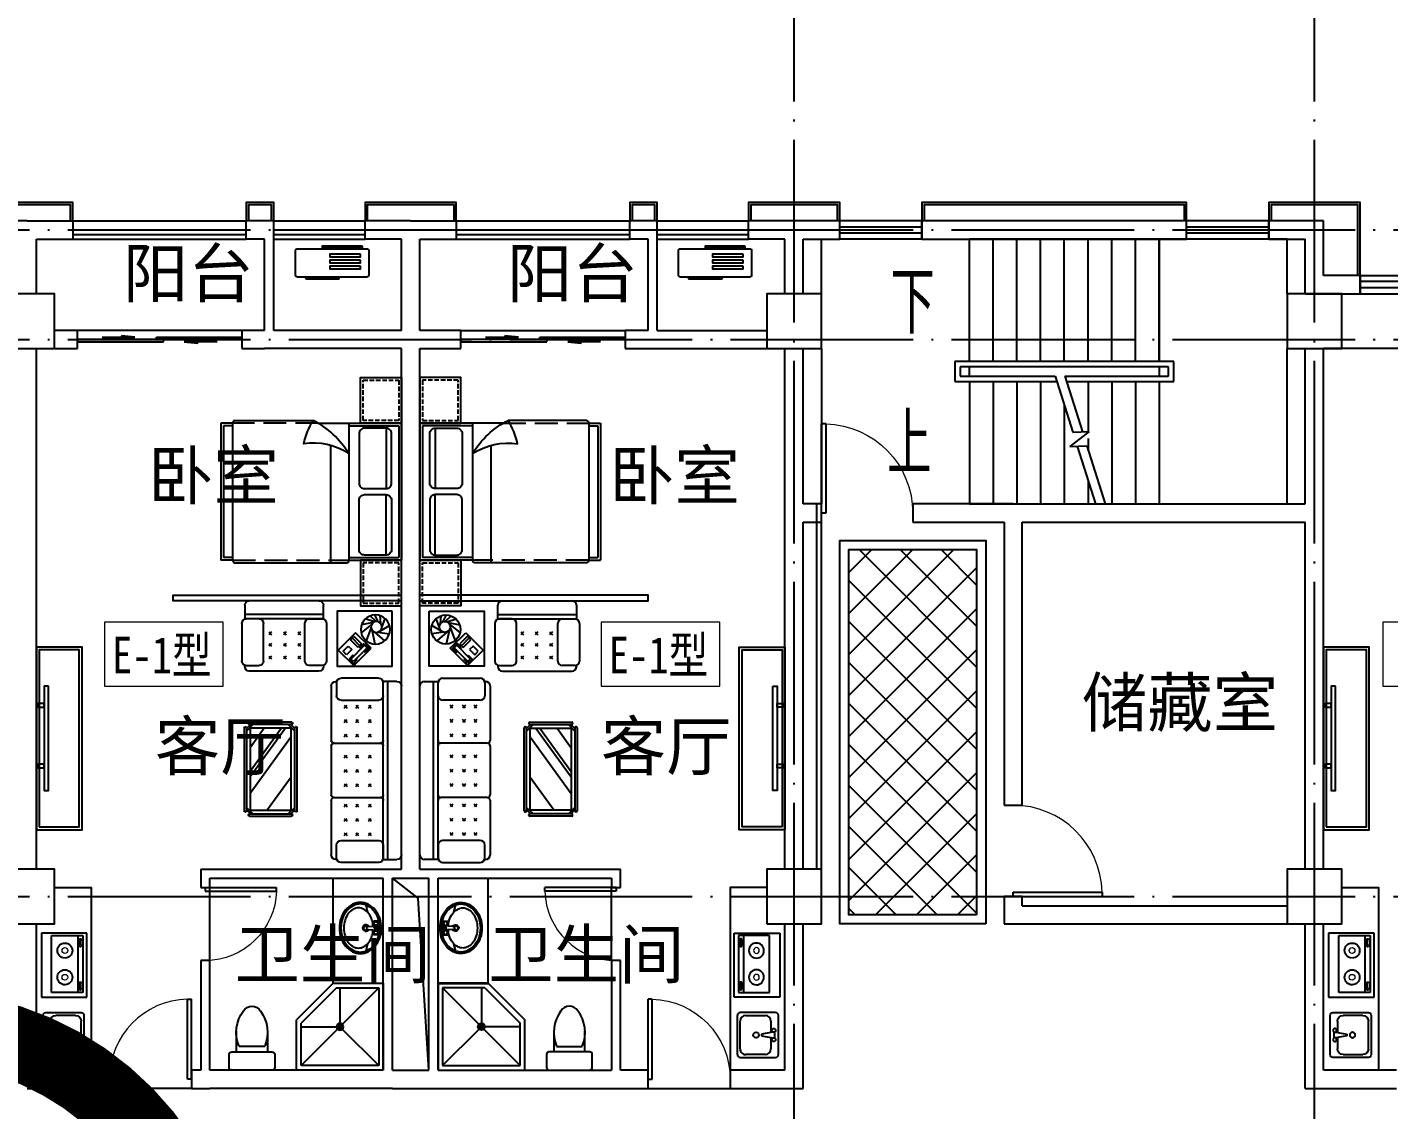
# Model space of a CAD drawing. Extents: x 122060 to 300410, y -425997 to -174060.
# Drawn here: x 162498 to 177412, y -328535 to -316682 of the extents above; entities that cross this region are included whole.
import ezdxf

# ---------------------------------------------------------------- set-up
doc = ezdxf.new("R2010")
doc.units = 0
doc.header["$LTSCALE"] = 1000
doc.header["$MEASUREMENT"] = 0
doc.linetypes.add('DASH', pattern=[0.35, 0.25, -0.1])
doc.linetypes.add('DOTE', pattern=[2.42, 2, -0.2, 0.02, -0.2])
doc.layers.get('0').update_dxf_attribs({"linetype": 'CONTINUOUS'})
for name, color, linetype in [('BALCONY', 6, 'CONTINUOUS'), ('DIM_SYMB', 3, 'CONTINUOUS'), ('DOTE', 1, 'CONTINUOUS'), ('STAIR', 2, 'CONTINUOUS'), ('WALL', 255, 'CONTINUOUS'), ('WINDOW', 4, 'CONTINUOUS'), ('WR-COLUMN', 255, 'CONTINUOUS'), ('WR-WALL', 255, 'CONTINUOUS'), ('厨卫', 8, 'CONTINUOUS'), ('家具', 8, 'CONTINUOUS'), ('平面填充', 251, 'CONTINUOUS'), ('平面看线', 8, 'CONTINUOUS'), ('石材', 41, 'CONTINUOUS'), ('空调', 8, 'CONTINUOUS')]:
    doc.layers.add(name, color=color, linetype=linetype)
doc.layers.add('PUB_TEXT', color=7, linetype='CONTINUOUS', lineweight=0)
doc.styles.add('_TCH_DIM', font='SIMPLEX', dxfattribs={"bigfont": 'GBCBIG'})
doc.styles.add('dim_font', font='SIMPLEX.shx', dxfattribs={"width": 0.8})
doc.styles.add('宋体', font='SimSun.ttf')
doc.styles.add('黑体', font='SIMHEI.TTF', dxfattribs={"width": 0.8})

# ---------------------------------------------------------------- blocks, each defined once
blk = doc.blocks.new('dgfgf')
at = {"layer": '家具'}
blk.add_lwpolyline([(7597, -62676), (7147, -62676), (7147, -63176), (7597, -63176), (7597, -62676), (7517, -62676)], dxfattribs=at)
at = {"layer": '家具', "color": 251, "linetype": 'DASH', "ltscale": 0.2}
blk.add_lwpolyline([(7567, -62706), (7177, -62706), (7177, -63146), (7567, -63146)], close=True, dxfattribs=at)
blk = doc.blocks.new('A$C72813290')
at = {"layer": '家具'}
for p, q in [((579, 2000), (0, 2000)), ((0, 500), (0, 2000)), ((30, 530), (30, 1970)), ((579, 1970), (30, 1970)), ((170, 1945), (170, 1283)), ((579, 500), (579, 2010)), ((1830, 2030), (599, 2030)), ((779, 753), (779, 2030)), ((1850, 500), (1850, 2000)), ((1850, 2000), (1980, 2000)), ((1850, 1970), (1950, 1970)), ((1950, 530), (1950, 1970)), ((1980, 500), (1980, 2000)), ((170, 555), (170, 1217)), ((912, 500), (0, 500)), ((579, 530), (30, 530)), ((1830, 470), (967, 470)), ((1850, 530), (1950, 530)), ((1850, 500), (1980, 500))]:
    blk.add_line(p, q, dxfattribs=at)
at = {"layer": '家具', "linetype": 'DASH'}
for p, q in [((1850, 2000), (579, 2000)), ((912, 500), (1850, 500))]:
    blk.add_line(p, q, dxfattribs=at)
at = {"layer": '家具'}
for points in [[(170, 1945), (405, 1945, -0.414214), (465, 1885), (465, 1343, -0.414214), (405, 1283), (170, 1283, -0.414214), (110, 1343), (110, 1885, -0.414214)], [(170, 555), (405, 555, 0.414214), (465, 615), (465, 1157, 0.414214), (405, 1217), (170, 1217, 0.414214), (110, 1157), (110, 615, 0.414214)]]:
    blk.add_lwpolyline(points, format="xyb", close=True, dxfattribs=at)
blk.add_lwpolyline([(579, 833, 0.180302), (1071, 725, -0.088637), (967, 470, 28871.271551)], format="xyb", dxfattribs=at)
for centre, radius, start, end in [((599, 2010), 20, 90, 180), ((1819, 2001), 30.7, 357.6884, 69.6917), ((1392, 1313), 944, 210.6075, 243.2773), ((1819, 499), 30.7, 290.3566, 2.3152)]:
    blk.add_arc(centre, radius, start, end, dxfattribs=at)
blk.add_blockref('dgfgf', (-7147, 65176), dxfattribs=at)
at = {"layer": '家具', "xscale": -1, "rotation": 180}
blk.add_blockref('dgfgf', (-7147, -62676), dxfattribs=at)
blk = doc.blocks.new('asfdgdfhfgj')
at = {"layer": '家具'}
for p, q in [((253, 470), (-697, 470)), ((-697, 470), (-697, -80)), ((253, -480), (253, 470)), ((203, 420), (-647, 420)), ((-647, 420), (-647, -42)), ((-647, 420), (203, -430)), ((203, 420), (-196, 22)), ((203, -430), (203, 420)), ((-222, -5), (-222, 20)), ((-297, -480), (-697, -80)), ((-647, -5), (-260, -5)), ((-260, -430), (-647, -42)), ((-247, -5), (-222, -5)), ((-222, -5), (-197, -5)), ((-222, -30), (-222, -5)), ((-222, -430), (-222, -42)), ((-260, -430), (203, -430)), ((-297, -480), (253, -480))]:
    blk.add_line(p, q, dxfattribs=at)
for radius in [37.5, 25]:
    blk.add_circle((-222, -5), radius, dxfattribs=at)
blk = doc.blocks.new('asfdfgfhfg')
at = {"layer": '家具'}
for p, q in [((-4, 1795), (759, 1795)), ((-54, 1595), (-54, 1745)), ((-54, 1645), (809, 1645)), ((809, 1745), (809, 1592)), ((-87, 1545), (-87, 1134)), ((-54, 1595), (809, 1595)), ((102, 1595), (-37, 1595)), ((152, 1134), (152, 1545)), ((602, 1134), (602, 1545)), ((652, 1595), (792, 1595)), ((842, 1545), (842, 1134)), ((-575, 1274), (-405, 1443)), ((-386, 1406), (-471, 1321)), ((-452, 1302), (-367, 1387)), ((-433, 1283), (-348, 1368)), ((-405, 1443), (-216, 1255)), ((-348, 1368), (-386, 1406)), ((198, 1453), (229, 1423)), ((229, 1453), (198, 1423)), ((356, 1453), (386, 1423)), ((386, 1453), (356, 1423)), ((514, 1453), (544, 1423)), ((544, 1453), (514, 1423)), ((-386, 1085), (-575, 1274)), ((-556, 1274), (-509, 1227)), ((-504, 1326), (-551, 1278)), ((-551, 1278), (-509, 1236)), ((-532, 1278), (-504, 1307)), ((-532, 1278), (-381, 1128)), ((-509, 1236), (-499, 1245)), ((-509, 1227), (-495, 1241)), ((-462, 1283), (-504, 1326)), ((-353, 1156), (-504, 1307)), ((-452, 1283), (-499, 1330)), ((-471, 1321), (-433, 1283)), ((-471, 1274), (-462, 1283)), ((-466, 1269), (-452, 1283)), ((-216, 1255), (-386, 1085)), ((-386, 1189), (-377, 1198)), ((-377, 1198), (-334, 1156)), ((-325, 1297), (-363, 1260)), ((-363, 1260), (-306, 1203)), ((-268, 1241), (-325, 1297)), ((-306, 1203), (-268, 1241)), ((198, 1326), (229, 1296)), ((229, 1326), (198, 1296)), ((356, 1326), (386, 1296)), ((386, 1326), (356, 1296)), ((514, 1326), (544, 1296)), ((544, 1326), (514, 1296)), ((-424, 1151), (-414, 1161)), ((-381, 1109), (-424, 1151)), ((-334, 1156), (-381, 1109)), ((-381, 1128), (-353, 1156)), ((-54, 1084), (-54, 1075)), ((-37, 1084), (102, 1084)), ((198, 1189), (229, 1159)), ((229, 1189), (198, 1159)), ((386, 1189), (356, 1159)), ((356, 1189), (386, 1159)), ((514, 1189), (544, 1159)), ((544, 1189), (514, 1159)), ((792, 1084), (652, 1084)), ((809, 1084), (809, 1075)), ((-859, 912), (-706, 912)), ((-759, -1038), (-759, 912)), ((-709, -1038), (-709, 912)), ((-709, 755), (-709, 896)), ((-659, 946), (-247, 946)), ((-197, 912), (-189, 912)), ((-197, 896), (-197, 755)), ((-4, 1025), (759, 1025)), ((-909, -988), (-909, 862)), ((-139, 862), (-139, 264)), ((-247, 705), (-659, 705)), ((-546, 651), (-576, 620)), ((-546, 620), (-576, 651)), ((-409, 651), (-439, 620)), ((-409, 620), (-439, 651)), ((-282, 651), (-312, 620)), ((-282, 620), (-312, 651)), ((-546, 463), (-576, 493)), ((-546, 493), (-576, 463)), ((-409, 493), (-439, 463)), ((-409, 463), (-439, 493)), ((-282, 493), (-312, 463)), ((-282, 463), (-312, 493)), ((287, 455), (287, 450)), ((297, 465), (756, 465)), ((766, 455), (766, 450)), ((-546, 335), (-576, 305)), ((-546, 305), (-576, 335)), ((-409, 335), (-439, 305)), ((-409, 305), (-439, 335)), ((-282, 335), (-312, 305)), ((-282, 305), (-312, 335)), ((236, -505), (236, 404)), ((246, 414), (251, 414)), ((261, 368), (333, 440)), ((261, 396), (305, 440)), ((261, -505), (261, 404)), ((297, 440), (756, 440)), ((301, 305), (751, -315)), ((364, 400), (751, -134)), ((407, 400), (751, -75)), ((595, 400), (751, 185)), ((791, 368), (719, 440)), ((791, 396), (747, 440)), ((791, 404), (791, -505)), ((806, 414), (801, 414)), ((816, 404), (816, -505)), ((-169, 235), (-679, 235)), ((-139, 206), (-139, -332)), ((-546, 75), (-576, 105)), ((-546, 105), (-576, 75)), ((-409, 75), (-439, 105)), ((-409, 105), (-439, 75)), ((-282, 75), (-312, 105)), ((-282, 105), (-312, 75)), ((-546, -52), (-576, -82)), ((-546, -82), (-576, -52)), ((-409, -82), (-439, -52)), ((-409, -52), (-439, -82)), ((-282, -82), (-312, -52)), ((-282, -52), (-312, -82)), ((301, -138), (565, -500)), ((-546, -240), (-576, -210)), ((-546, -210), (-576, -240)), ((-409, -240), (-439, -210)), ((-409, -210), (-439, -240)), ((-282, -240), (-312, -210)), ((-282, -210), (-312, -240)), ((-169, -361), (-679, -361)), ((-546, -431), (-576, -461)), ((-546, -461), (-576, -431)), ((-409, -431), (-439, -461)), ((-409, -461), (-439, -431)), ((-282, -431), (-312, -461)), ((-282, -461), (-312, -431)), ((-139, -390), (-139, -988)), ((-546, -619), (-576, -588)), ((-546, -588), (-576, -619)), ((-409, -588), (-439, -619)), ((-409, -619), (-439, -588)), ((-282, -588), (-312, -619)), ((-282, -619), (-312, -588)), ((246, -515), (251, -515)), ((261, -468), (333, -540)), ((261, -496), (305, -540)), ((287, -555), (287, -550)), ((756, -540), (297, -540)), ((756, -565), (297, -565)), ((791, -468), (719, -540)), ((791, -496), (747, -540)), ((766, -555), (766, -550)), ((806, -515), (801, -515)), ((-709, -881), (-709, -1021)), ((-247, -831), (-659, -831)), ((-546, -746), (-576, -776)), ((-546, -776), (-576, -746)), ((-409, -746), (-439, -776)), ((-409, -776), (-439, -746)), ((-282, -746), (-312, -776)), ((-282, -776), (-312, -746)), ((-197, -1021), (-197, -881)), ((-709, -1038), (-859, -1038)), ((-197, -1038), (-189, -1038)), ((-659, -1071), (-247, -1071))]:
    blk.add_line(p, q, dxfattribs=at)
at = {"layer": '家具', "color": 6}
for p, q in [((-677, 1466), (-777, 1525)), ((-694, 1502), (-729, 1600)), ((-683, 1543), (-673, 1632)), ((-651, 1566), (-616, 1640)), ((-632, 1568), (-564, 1629)), ((-611, 1564), (-511, 1595)), ((-598, 1556), (-471, 1530)), ((-581, 1533), (-467, 1445)), ((-575, 1501), (-521, 1357)), ((-649, 1450), (-776, 1433)), ((-609, 1454), (-722, 1355)), ((-583, 1478), (-618, 1320))]:
    blk.add_line(p, q, dxfattribs=at)
at = {"layer": '家具'}
for points in [[(-805, 1679), (-205, 1679), (-205, 1079), (-805, 1079)], [(301, 400), (751, 400), (751, -500), (301, -500)]]:
    blk.add_lwpolyline(points, close=True, dxfattribs=at)
at = {"layer": '家具', "color": 6}
for centre, radius in [((-623, 1480), 160), ((-634, 1508), 60)]:
    blk.add_circle(centre, radius, dxfattribs=at)
at = {"layer": '家具'}
for centre, radius, start, end in [((-4, 1745), 50, 90, 180), ((759, 1745), 50, 0, 90), ((-37, 1545), 50, 90, 180), ((102, 1545), 50, 0, 90), ((652, 1545), 50, 90, 180), ((792, 1545), 50, 0, 90), ((-37, 1134), 50, 180, 270), ((-4, 1075), 50, 180, 270), ((102, 1134), 50, 270, 0), ((652, 1134), 50, 180, 270), ((759, 1075), 50, 270, 0), ((792, 1134), 50, 270, 0), ((-859, 862), 50, 90, 180), ((-659, 896), 50, 90, 180), ((-247, 896), 50, 0, 90), ((-189, 862), 50, 0, 90), ((-659, 755), 50, 180, 270), ((-247, 755), 50, 270, 0), ((297, 455), 10, 90, 180), ((297, 450), 10, 180, 270), ((756, 455), 10, 0, 90), ((756, 450), 10, 270, 0), ((246, 404), 10, 90, 180), ((251, 404), 10, 0, 90), ((801, 404), 10, 90, 180), ((806, 404), 10, 0, 90), ((-679, 265), 30, 180, 270), ((-679, 205), 30, 90, 180), ((-169, 265), 30, 270, 0), ((-169, 205), 30, 0, 90), ((-679, -331), 30, 180, 270), ((-679, -391), 30, 90, 180), ((-169, -331), 30, 270, 0), ((-169, -391), 30, 0, 90), ((246, -505), 10, 180, 270), ((251, -505), 10, 270, 0), ((297, -550), 10, 90, 180), ((297, -555), 10, 180, 270), ((756, -550), 10, 0, 90), ((756, -555), 10, 270, 0), ((801, -505), 10, 180, 270), ((806, -505), 10, 270, 0), ((-659, -881), 50, 90, 180), ((-247, -881), 50, 0, 90), ((-859, -988), 50, 180, 270), ((-659, -1021), 50, 180, 270), ((-247, -1021), 50, 270, 0), ((-189, -988), 50, 270, 0)]:
    blk.add_arc(centre, radius, start, end, dxfattribs=at)
at = {"layer": '家具', "style": 'dim_font', "width": 0.8, "flags": 9}
for tag, p, rotation in [('YSIZE', (377, 1795), 180), ('XSIZE', (377, 1795), 180), ('YSIZE', (-909, -63), 270), ('XSIZE', (-909, -63), 270)]:
    blk.add_attdef(tag, p, '', height=0.5, rotation=rotation, dxfattribs=at)
blk = doc.blocks.new('A$C2FB07499')
at = {"layer": '家具', "ltscale": 0.5}
blk.add_lwpolyline([(500, 0), (0, 0), (0, 2000), (500, 2000)], close=True, dxfattribs=at)
at = {"layer": '家具', "color": 251, "ltscale": 40}
for points in [[(470, 30), (30, 30), (30, 1970), (470, 1970)], [(368, 1572), (415, 1572), (415, 428), (368, 428)], [(415, 1381), (480, 1381), (480, 1343), (415, 1343)], [(415, 717), (480, 717), (480, 679), (415, 679)]]:
    blk.add_lwpolyline(points, close=True, dxfattribs=at)
blk = doc.blocks.new('safedgdhgfh')
at = {"layer": '厨卫', "linetype": 'Continuous'}
for p, q in [((-352, -356), (-352, 344)), ((-352, 344), (148, 344)), ((148, 344), (148, -356)), ((148, -356), (-352, -356))]:
    blk.add_line(p, q, dxfattribs=at)
at = {"layer": '厨卫'}
for p, q in [((103, 293), (-239, 293)), ((-239, 293), (-239, -330)), ((47, -330), (47, 293)), ((103, -330), (103, 293)), ((-239, -330), (103, -330))]:
    blk.add_line(p, q, dxfattribs=at)
at = {"layer": '厨卫', "lineweight": 13}
for p, q in [((70, 176), (81, 176)), ((71, 268), (81, 268)), ((96, 251), (79, 251)), ((79, 251), (79, 186)), ((79, 186), (96, 186)), ((96, 186), (96, 251)), ((70, -297), (81, -297)), ((71, -205), (81, -205)), ((79, -222), (79, -287)), ((96, -222), (79, -222)), ((79, -287), (96, -287)), ((96, -287), (96, -222))]:
    blk.add_line(p, q, dxfattribs=at)
for points in [[(71, 268, 0.259034), (67, 266, 0.076276), (63, 254, 0.036515), (60, 241, 0.026615), (59, 222, 0.026615), (60, 203, 0.036515), (63, 189, 0.076276), (67, 178, 0.259034), (71, 176, 0.078462), (72, 176, 0.056762)], [(81, 268, 0.259034), (78, 266, 0.076276), (73, 254, 0.036515), (71, 241, 0.026615), (70, 222, 0.026615), (71, 203, 0.036515), (73, 189, 0.076276), (78, 178, 0.259034), (81, 176, 0.259034), (85, 178, 0.056762), (89, 186, 0.036515)], [(91, 251, 0.008736), (90, 254, 0.076276), (85, 266, 0.259034), (81, 268, 0.259034)], [(71, -205, 0.259034), (67, -207, 0.076276), (63, -219, 0.036515), (60, -232, 0.026615), (59, -251, 0.026615), (60, -270, 0.036515), (63, -284, 0.076276), (67, -295, 0.259034), (71, -297, 0.078462), (72, -297, 0.056762)], [(81, -205, 0.259034), (78, -207, 0.076276), (73, -219, 0.036515), (71, -232, 0.026615), (70, -251, 0.026615), (71, -270, 0.036515), (73, -284, 0.076276), (78, -295, 0.259034), (81, -297, 0.259034), (85, -295, 0.056762), (89, -287, 0.036515)], [(91, -222, 0.008736), (90, -219, 0.076276), (85, -207, 0.259034), (81, -205, 0.259034)]]:
    blk.add_lwpolyline(points, format="xyb", dxfattribs=at)
at = {"layer": '厨卫', "linetype": 'Continuous'}
for centre, start, end in [((-94, 128), 270, 269.036), ((-94, -165), 90.964, 90)]:
    blk.add_arc(centre, 82.5, start, end, dxfattribs=at)
at = {"layer": '厨卫', "linetype": 'Continuous', "lineweight": 13}
for centre, start, end in [((-94, 128), 270, 269.3468), ((-94, -165), 90.6532, 90)]:
    blk.add_arc(centre, 31.6, start, end, dxfattribs=at)
blk = doc.blocks.new('空调机')
at = {"layer": '空调', "color": 8}
for p, q in [((2416486, -275315), (2416486, -275325)), ((2416849, -275305), (2416496, -275305)), ((2416859, -275325), (2416859, -275315))]:
    blk.add_line(p, q, dxfattribs=at)
blk.add_lwpolyline([(2416186, -275325), (2416946, -275325, -0.414214), (2416966, -275345), (2416966, -275615, -0.414214), (2416946, -275635), (2416186, -275635, -0.414214), (2416166, -275615), (2416166, -275345, -0.414214)], format="xyb", close=True, dxfattribs=at)
for points in [[(2416256, -275445), (2416592, -275445), (2416592, -275416), (2416256, -275416)], [(2416256, -275511), (2416592, -275511), (2416592, -275482), (2416256, -275482)], [(2416256, -275577), (2416592, -275577), (2416592, -275548), (2416256, -275548)], [(2416235, -275664), (2416675, -275664), (2416675, -275649), (2416235, -275649)]]:
    blk.add_lwpolyline(points, close=True, dxfattribs=at)
for centre, start, end in [((2416496, -275315), 90, 180), ((2416849, -275315), 0, 90)]:
    blk.add_arc(centre, 10, start, end, dxfattribs=at)
blk = doc.blocks.new('_FZHK')
blk.add_lwpolyline([(-0.5, -0.5), (0.5, -0.5), (0.5, 0.5), (-0.5, 0.5)], close=True)
blk = doc.blocks.new('$plan$00001613')
at = {"layer": '厨卫'}
for p, q in [((-200, 170), (-200, -170)), ((-260, -140), (-260, 140))]:
    blk.add_line(p, q, dxfattribs=at)
blk.add_lwpolyline([(-430, -170), (-200, -170), (-200, -220, 0.414214), (-170, -250), (-30, -250, 0.414214), (0, -220), (0, 220, 0.414214), (-30, 250), (-170, 250, 0.414214), (-200, 220), (-200, 170), (-430, 170)], format="xyb", dxfattribs=at)
for centre, radius, start, end in [((-413, -227), 398, 67.4505, 126.6381), ((-590, 0), 110, 123.4509, 236.5491), ((-413, 227), 398, 233.3619, 292.5495)]:
    blk.add_arc(centre, radius, start, end, dxfattribs=at)
blk = doc.blocks.new('$DorLib2D$00000001')
for p, q in [((0.45, 0.975), (0.5, 0.975)), ((0.45, 0), (0.45, 0.975)), ((0.5, 0), (0.5, 0.975)), ((0.5, 0), (0.45, 0))]:
    blk.add_line(p, q)
at = {"lineweight": 13}
blk.add_arc((0.475, 0), 0.975, 91.4693, 180, dxfattribs=at)
blk = doc.blocks.new('$plan$00001629')
for p, q in [((-75, -35), (-75, -85)), ((-75, -35), (75, -35)), ((-75, -85), (-21, -85)), ((-16, -146), (-25, -35)), ((16, -146), (25, -35)), ((21, -85), (75, -85)), ((75, -35), (75, -85)), ((-252, -170), (-172, -150)), ((172, -150), (252, -170))]:
    blk.add_line(p, q)
for centre, radius in [((-50, -60), 20), ((1, -60), 10), ((50, -60), 20)]:
    blk.add_circle(centre, radius)
for centre, radius, start, end in [((0, -340), 340, 90, 108.7907), ((0, -340), 340, 71.2093, 90), ((-90, -230), 190, 153.24, 180), ((-46, -252), 239, 129.4007, 153.24), ((-46, -252), 222, 129.4007, 153.24), ((-53, -278), 174, 126.0274, 150.3366), ((-18, -286), 283, 108.7907, 129.4007), ((-18, -286), 266, 108.7907, 129.4007), ((-21, -322), 229, 106.7647, 126.0274), ((0, -340), 323, 90, 108.7907), ((0, -391), 301, 93.9271, 106.7647), ((0, -170), 35, 118.7783, 61.2217), ((0, -146), 16.3, 180, 0), ((0, -340), 323, 71.2093, 90), ((0, -391), 301, 73.2353, 86.0729), ((21, -322), 229, 53.9726, 73.2353), ((18, -286), 266, 50.5993, 71.2093), ((18, -286), 283, 50.5993, 71.2093), ((53, -278), 174, 29.6634, 53.9726), ((46, -252), 222, 26.76, 50.5993), ((46, -252), 239, 26.76, 50.5993), ((90, -230), 190, 0, 26.76), ((-90, -230), 190, 180, 206.76), ((-90, -230), 173, 153.24, 180), ((-90, -230), 173, 180, 206.76), ((-102, -250), 118, 150.3366, 180), ((-102, -250), 118, 180, 209.6634), ((0, -170), 25, 129.0728, 50.9272), ((102, -250), 118, 0, 29.6634), ((102, -250), 118, 330.3366, 0), ((90, -230), 173, 0, 26.76), ((90, -230), 173, 333.24, 0), ((90, -230), 190, 333.24, 0), ((-46, -208), 239, 206.76, 230.5993), ((-46, -208), 222, 206.76, 230.5993), ((-53, -222), 174, 209.6634, 233.9726), ((-18, -174), 283, 230.5993, 251.2093), ((-18, -174), 266, 230.5993, 251.2093), ((-21, -178), 229, 233.9726, 253.2353), ((0, -120), 340, 251.2093, 270), ((0, -120), 323, 251.2093, 270), ((0, -109), 301, 253.2353, 270), ((0, -109), 301, 270, 286.7647), ((0, -120), 323, 270, 288.7907), ((0, -120), 340, 270, 288.7907), ((21, -178), 229, 286.7647, 306.0274), ((18, -174), 266, 288.7907, 309.4007), ((18, -174), 283, 288.7907, 309.4007), ((53, -222), 174, 306.0274, 330.3366), ((46, -208), 222, 309.4007, 333.24), ((46, -208), 239, 309.4007, 333.24)]:
    blk.add_arc(centre, radius, start, end)
blk = doc.blocks.new('$plan$00000356')
at = {"color": 0, "linetype": 'ByBlock'}
for p, q in [((215, 0), (-215, 0)), ((-245, -31), (-245, -419)), ((-215, -358), (-215, -143)), ((-153, -82), (-26, -82)), ((-31, -41), (31, -41)), ((-31, -61), (-10, -184)), ((10, -184), (31, -61)), ((26, -82), (153, -82)), ((215, -143), (215, -358)), ((245, -419), (245, -31)), ((-10, -184), (10, -184)), ((153, -419), (-153, -419)), ((-215, -450), (215, -450))]:
    blk.add_line(p, q, dxfattribs=at)
for centre, radius in [((-51, -51), 20.5), ((51, -51), 20.5), ((0, -245), 30.7)]:
    blk.add_circle(centre, radius, dxfattribs=at)
for centre, radius, start, end in [((-215, -31), 30.7, 90, 180), ((-153, -143), 61.4, 90, 180), ((153, -143), 61.4, 0, 90), ((215, -31), 30.7, 0, 90), ((-215, -419), 30.7, 180, 270), ((-153, -358), 61.4, 180, 270), ((153, -358), 61.4, 270, 0), ((215, -419), 30.7, 270, 0)]:
    blk.add_arc(centre, radius, start, end, dxfattribs=at)
blk = doc.blocks.new('$DorLib2D$00000131')
at = {"color": 0, "linetype": 'Continuous'}
for p, q in [((0.15, 0.125), (0.2319, 0.1973)), ((0.2319, 0.1973), (0.2319, 0.125)), ((-0.5, 0.125), (-0.5, 0)), ((0.0192, 0.125), (-0.5, 0.125)), ((0.0192, 0), (0.0192, 0.125)), ((0.35, 0.125), (0.15, 0.125)), ((-0.5, 0), (0.0192, 0)), ((-0.024, 0), (0.5, 0)), ((-0.024, -0.125), (-0.024, 0)), ((0.5, 0), (0.5, -0.125)), ((-0.35, -0.125), (-0.15, -0.125)), ((-0.2319, -0.1973), (-0.2319, -0.125)), ((-0.15, -0.125), (-0.2319, -0.1973)), ((0.5, -0.125), (-0.024, -0.125))]:
    blk.add_line(p, q, dxfattribs=at)
blk = doc.blocks.new('$TCHSYS$DOOR2D')
for p, q in [((0.45, 0.975), (0.5, 0.975)), ((0.45, 0), (0.45, 0.975)), ((0.5, 0), (0.5, 0.975)), ((0.5, 0), (0.45, 0))]:
    blk.add_line(p, q)
at = {"lineweight": 13}
blk.add_arc((0.475, 0), 0.975, 91.4693, 180, dxfattribs=at)
blk = doc.blocks.new('$TCHSYS$WIN2D')
for p, q in [((-0.5, 0.5), (0.5, 0.5)), ((-0.5, 0.5), (-0.5, -0.5)), ((0.5, 0.5), (0.5, -0.5)), ((0.5, 0.1667), (-0.5, 0.1667)), ((0.5, -0.1667), (-0.5, -0.1667)), ((-0.5, -0.5), (0.5, -0.5))]:
    blk.add_line(p, q)

msp = doc.modelspace()

# ---------------------------------------------------------------- hatches: boundary and pattern name
at = {"layer": '平面填充'}
h = msp.add_hatch(dxfattribs=at)
h.set_pattern_fill('ANSI37', color=256, scale=200, style=0)
h.set_pattern_definition([(135, (714536.15, 1715.9), (224.5064, 224.5064), []), (45, (714536.15, 1715.9), (224.5064, -224.5064), [])])
h.paths.add_polyline_path([(172898.2, -326401.1), (171498.2, -326401.1), (171498.2, -322401.1), (172898.2, -322401.1)])

# ---------------------------------------------------------------- linework, layer by layer
at = {"layer": 'BALCONY', "color": 8}
for p, q in [((162998.2, -318801.1), (164898.2, -318801.1)), ((165198.2, -318801.1), (166198.2, -318801.1)), ((167198.2, -318801.1), (169098.2, -318801.1)), ((169398.2, -318801.1), (170398.2, -318801.1)), ((162998.2, -319001.1), (164898.2, -319001.1)), ((165198.2, -319001.1), (166198.2, -319001.1)), ((167198.2, -319001.1), (169098.2, -319001.1)), ((169398.2, -319001.1), (170398.2, -319001.1))]:
    msp.add_line(p, q, dxfattribs=at)
at = {"layer": 'BALCONY'}
for p, q in [((162998.2, -318901.1), (164898.2, -318901.1)), ((162998.2, -318951.1), (164898.2, -318951.1)), ((165198.2, -318901.1), (166198.2, -318901.1)), ((165198.2, -318951.1), (166198.2, -318951.1)), ((167198.2, -318901.1), (169098.2, -318901.1)), ((167198.2, -318951.1), (169098.2, -318951.1)), ((169398.2, -318901.1), (170398.2, -318901.1)), ((169398.2, -318951.1), (170398.2, -318951.1))]:
    msp.add_line(p, q, dxfattribs=at)
at = {"layer": 'DIM_SYMB'}
for points in [[(172534.2, -319671.1, 0, 0, 0), (175698.2, -319671.1, 0, 0, 0), (175698.2, -321231.1, 0, 0, 0), (174528.2, -321231.1, 160, 0, 0), (173928.2, -321231.1, 0, 0, 0)], [(172534.2, -321231.1, 0, 0, 0), (173068.2, -321231.1, 160, 0, 0), (173668.2, -321231.1, 0, 0, 0)]]:
    msp.add_lwpolyline(points, format="xyseb", dxfattribs=at)
at = {"layer": 'DOTE', "linetype": 'DOTE'}
for p, q in [((170898.2, -341693.9), (170898.2, -316272.1)), ((176598.2, -341693.9), (176598.2, -316272.1)), ((150843.1, -318901.1), (251849.9, -318901.1)), ((150843.1, -320101.1), (251849.9, -320101.1)), ((150843.1, -326201.1), (251849.9, -326201.1))]:
    msp.add_line(p, q, dxfattribs=at)
at = {"layer": 'PUB_TEXT'}
for points in [[(164645.5, -323195.5), (163345.5, -323195.5), (163345.5, -323895.5), (164645.5, -323895.5)], [(170086, -323195.5), (168786, -323195.5), (168786, -323895.5), (170086, -323895.5)], [(178646.2, -323195.5), (177346.2, -323195.5), (177346.2, -323895.5), (178646.2, -323895.5)]]:
    msp.add_lwpolyline(points, close=True, dxfattribs=at)
at = {"layer": 'STAIR'}
for p, q in [((171198.2, -319601.1), (171198.2, -319001.1)), ((174898.2, -319001.1), (172818.2, -319001.1)), ((172818.2, -320341.1), (172818.2, -319001.1)), ((173078.2, -320341.1), (173078.2, -319001.1)), ((173338.2, -320341.1), (173338.2, -319001.1)), ((173598.2, -320341.1), (173598.2, -319001.1)), ((173858.2, -320341.1), (173858.2, -319001.1)), ((174118.2, -320341.1), (174118.2, -319001.1)), ((174378.2, -320341.1), (174378.2, -319001.1)), ((174638.2, -320341.1), (174638.2, -319001.1)), ((174898.2, -320341.1), (174898.2, -319001.1)), ((176298.2, -319001.1), (174898.2, -319001.1)), ((174898.2, -319001.1), (174898.2, -320341.1)), ((176298.2, -319601.1), (176298.2, -319001.1)), ((171198.2, -320201.1), (171198.2, -321901.1)), ((176298.2, -321901.1), (176298.2, -320201.1)), ((172658.2, -320341.1), (172658.2, -320561.1)), ((175058.2, -320341.1), (172658.2, -320341.1)), ((175058.2, -320561.1), (175058.2, -320341.1)), ((172718.2, -320401.1), (172718.2, -320501.1)), ((174998.2, -320401.1), (172718.2, -320401.1)), ((172718.2, -320501.1), (173758.5, -320501.1)), ((174898.2, -320401.1), (172818.2, -320401.1)), ((172818.2, -320501.1), (172818.2, -320401.1)), ((172818.2, -320501.1), (173758.5, -320501.1)), ((173758.5, -320501.1), (173952.8, -321117.7)), ((173863.3, -320501.1), (174898.2, -320501.1)), ((173863.3, -320501.1), (174056.2, -321113.2)), ((173863.3, -320501.1), (174998.2, -320501.1)), ((174898.2, -320401.1), (174898.2, -320501.1)), ((174998.2, -320501.1), (174998.2, -320401.1)), ((172658.2, -320561.1), (173777.4, -320561.1)), ((172818.2, -320561.1), (172818.2, -321901.1)), ((173078.2, -320561.1), (173078.2, -321901.1)), ((173338.2, -320561.1), (173338.2, -321901.1)), ((173598.2, -320561.1), (173598.2, -321901.1)), ((173882.2, -320561.1), (175058.2, -320561.1)), ((174118.2, -320561.1), (174118.2, -321110.5)), ((174378.2, -320561.1), (174378.2, -321901.1)), ((174638.2, -320561.1), (174638.2, -321901.1)), ((174898.2, -320561.1), (174898.2, -321901.1)), ((174898.2, -320561.1), (174898.2, -321901.1)), ((173858.2, -320817.6), (173858.2, -321901.1)), ((174131, -321109.9), (173917.6, -321273.7)), ((173952.8, -321117.7), (174131, -321109.9)), ((174118.2, -321184.5), (174118.2, -321309.9)), ((173917.6, -321273.7), (174104.2, -321265.5)), ((174000.8, -321270), (174199.7, -321901.1)), ((174104.2, -321265.5), (174304.5, -321901.1)), ((174118.2, -321642.6), (174118.2, -321901.1)), ((172818.2, -321901.1), (174199.7, -321901.1)), ((174304.5, -321901.1), (174898.2, -321901.1)), ((174898.2, -321901.1), (176298.2, -321901.1))]:
    msp.add_line(p, q, dxfattribs=at)
at = {"layer": 'WALL'}
for p, q in [((176698.2, -319401.1), (176698.2, -318801.1)), ((166598.2, -320001.1), (166598.2, -319001.1)), ((166798.2, -320001.1), (166798.2, -319001.1)), ((176498.2, -319601.1), (176498.2, -319001.1)), ((163048.2, -320001.1), (162798.2, -320001.1)), ((163048.2, -320201.1), (163048.2, -320001.1)), ((165098.2, -320001.1), (164848.2, -320001.1)), ((164848.2, -320001.1), (164848.2, -320201.1)), ((166598.2, -320001.1), (165198.2, -320001.1)), ((167248.2, -320001.1), (166798.2, -320001.1)), ((167248.2, -320201.1), (167248.2, -320001.1)), ((169298.2, -320001.1), (169048.2, -320001.1)), ((169048.2, -320001.1), (169048.2, -320201.1)), ((169398.2, -320001.1), (170598.2, -320001.1)), ((162798.2, -320201.1), (163048.2, -320201.1)), ((164848.2, -320201.1), (165098.2, -320201.1)), ((166598.2, -320201.1), (165098.2, -320201.1)), ((166598.2, -325901.1), (166598.2, -320201.1)), ((166798.2, -325901.1), (166798.2, -320201.1)), ((166798.2, -320201.1), (167248.2, -320201.1)), ((169048.2, -320201.1), (169298.2, -320201.1)), ((169298.2, -320201.1), (170598.2, -320201.1)), ((164398.2, -325901.1), (166498.2, -325901.1)), ((164398.2, -325901.1), (164398.2, -326101.1)), ((164498.2, -326001.1), (166398.2, -326001.1)), ((164498.2, -326101.1), (164498.2, -326001.1)), ((166398.2, -328101.1), (166398.2, -326001.1)), ((166498.2, -325901.1), (166598.2, -325901.1)), ((166498.2, -328101.1), (166498.2, -326001.1)), ((166498.2, -326001.1), (166698.2, -326001.1)), ((166698.2, -326001.1), (166898.2, -326001.1)), ((166798.2, -325901.1), (166898.2, -325901.1)), ((166898.2, -325901.1), (168998.2, -325901.1)), ((166898.2, -328101.1), (166898.2, -326001.1)), ((166998.2, -328101.1), (166998.2, -326001.1)), ((166998.2, -326001.1), (168898.2, -326001.1)), ((168898.2, -326001.1), (168898.2, -326101.1)), ((168998.2, -326101.1), (168998.2, -325901.1)), ((164398.2, -326101.1), (164498.2, -326101.1)), ((168898.2, -326101.1), (168998.2, -326101.1)), ((173398.2, -326301.1), (176298.2, -326301.1)), ((173198.2, -326501.1), (176298.2, -326501.1)), ((164498.2, -326901.1), (164398.2, -326901.1)), ((164398.2, -326901.1), (164398.2, -328101.1)), ((164498.2, -328101.1), (164498.2, -326901.1)), ((168998.2, -326901.1), (168898.2, -326901.1)), ((168898.2, -326901.1), (168898.2, -328101.1)), ((168998.2, -328101.1), (168998.2, -326901.1)), ((163398.2, -328101.1), (162598.2, -328101.1)), ((163398.2, -328301.1), (163398.2, -328101.1)), ((164398.2, -328101.1), (164298.2, -328101.1)), ((164298.2, -328101.1), (164298.2, -328301.1)), ((166398.2, -328101.1), (164498.2, -328101.1)), ((166498.2, -328101.1), (166898.2, -328101.1)), ((166998.2, -328101.1), (168898.2, -328101.1)), ((169298.2, -328101.1), (168998.2, -328101.1)), ((169298.2, -328301.1), (169298.2, -328101.1)), ((170798.2, -328101.1), (170198.2, -328101.1)), ((170198.2, -328101.1), (170198.2, -328301.1)), ((177498.2, -328101.1), (176698.2, -328101.1)), ((162498.2, -328301.1), (163398.2, -328301.1)), ((164298.2, -328301.1), (164498.2, -328301.1)), ((166498.2, -328301.1), (164498.2, -328301.1)), ((166498.2, -328301.1), (166898.2, -328301.1)), ((166898.2, -328301.1), (168898.2, -328301.1)), ((168898.2, -328301.1), (169298.2, -328301.1)), ((170198.2, -328301.1), (170998.2, -328301.1)), ((176498.2, -328301.1), (177498.2, -328301.1))]:
    msp.add_line(p, q, dxfattribs=at)
for points in [[(166598.2, -322961.1), (164098.2, -322961.1), (164098.2, -322901.1), (166598.2, -322901.1)], [(166798.2, -322961.1), (169298.2, -322961.1), (169298.2, -322901.1), (166798.2, -322901.1)]]:
    msp.add_lwpolyline(points, dxfattribs=at)
at = {"layer": 'WINDOW'}
for p, q in [((164848.2, -320001.1), (163048.2, -320001.1)), ((167248.2, -320001.1), (169048.2, -320001.1)), ((179098.2, -320201.1), (176698.2, -320201.1)), ((164498.2, -326901.1), (164498.2, -326101.1)), ((168898.2, -326901.1), (168898.2, -326101.1)), ((164298.2, -328301.1), (163398.2, -328301.1)), ((169298.2, -328301.1), (170198.2, -328301.1))]:
    msp.add_line(p, q, dxfattribs=at)
at = {"layer": 'WR-WALL'}
for p, q in [((162498.2, -318801.1), (161998.2, -318801.1)), ((162498.2, -318801.1), (162998.2, -318801.1)), ((162998.2, -318801.1), (162998.2, -319001.1)), ((165098.2, -318801.1), (164898.2, -318801.1)), ((164898.2, -319001.1), (164898.2, -318801.1)), ((165198.2, -318801.1), (165098.2, -318801.1)), ((165198.2, -319001.1), (165198.2, -318801.1)), ((166698.2, -318801.1), (166198.2, -318801.1)), ((166198.2, -319001.1), (166198.2, -318801.1)), ((166698.2, -318801.1), (167198.2, -318801.1)), ((167198.2, -318801.1), (167198.2, -319001.1)), ((169298.2, -318801.1), (169098.2, -318801.1)), ((169098.2, -319001.1), (169098.2, -318801.1)), ((169398.2, -318801.1), (169298.2, -318801.1)), ((169398.2, -319001.1), (169398.2, -318801.1)), ((170898.2, -318801.1), (170398.2, -318801.1)), ((170398.2, -319001.1), (170398.2, -318801.1)), ((171398.2, -318801.1), (170898.2, -318801.1)), ((171398.2, -319001.1), (171398.2, -318801.1)), ((175198.2, -318801.1), (172298.2, -318801.1)), ((172298.2, -318801.1), (172298.2, -319001.1)), ((175198.2, -319001.1), (175198.2, -318801.1)), ((176698.2, -318801.1), (176098.2, -318801.1)), ((176098.2, -318801.1), (176098.2, -319001.1)), ((162598.2, -319601.1), (162598.2, -319001.1)), ((162598.2, -319001.1), (162998.2, -319001.1)), ((165098.2, -319001.1), (164898.2, -319001.1)), ((165098.2, -320001.1), (165098.2, -319001.1)), ((165198.2, -319001.1), (165198.2, -319001.1)), ((165198.2, -320001.1), (165198.2, -319001.1)), ((166598.2, -319001.1), (166198.2, -319001.1)), ((166798.2, -319001.1), (167198.2, -319001.1)), ((169298.2, -319001.1), (169098.2, -319001.1)), ((169298.2, -320001.1), (169298.2, -319001.1)), ((169398.2, -319001.1), (169398.2, -319001.1)), ((169398.2, -320001.1), (169398.2, -319001.1)), ((170798.2, -319001.1), (170398.2, -319001.1)), ((170798.2, -319601.1), (170798.2, -319001.1)), ((170998.2, -319601.1), (170998.2, -319001.1)), ((170998.2, -319001.1), (171398.2, -319001.1)), ((172298.2, -319001.1), (175198.2, -319001.1)), ((176098.2, -319001.1), (176498.2, -319001.1)), ((177098.2, -319401.1), (176698.2, -319401.1)), ((177098.2, -319601.1), (177098.2, -319401.1)), ((176498.2, -319601.1), (177098.2, -319601.1)), ((162598.2, -325901.1), (162598.2, -320201.1)), ((170798.2, -322001.1), (170798.2, -320201.1)), ((170998.2, -321901.1), (170998.2, -320201.1)), ((176498.2, -321901.1), (176498.2, -320201.1)), ((176698.2, -322001.1), (176698.2, -320201.1)), ((171198.2, -321901.1), (170998.2, -321901.1)), ((171148.2, -325901.1), (171148.2, -321901.1)), ((171198.2, -325901.1), (171198.2, -321901.1)), ((171198.2, -322101.1), (171198.2, -321901.1)), ((173298.2, -321901.1), (172198.2, -321901.1)), ((172198.2, -321901.1), (172198.2, -322101.1)), ((173298.2, -321901.1), (176498.2, -321901.1)), ((170798.2, -325901.1), (170798.2, -322001.1)), ((170998.2, -325901.1), (170998.2, -322101.1)), ((170998.2, -322101.1), (171198.2, -322101.1)), ((172198.2, -322101.1), (173198.2, -322101.1)), ((173198.2, -322101.1), (173198.2, -325201.1)), ((173398.2, -322101.1), (176498.2, -322101.1)), ((173398.2, -325201.1), (173398.2, -322101.1)), ((176498.2, -325901.1), (176498.2, -322101.1)), ((176698.2, -325901.1), (176698.2, -322001.1)), ((173198.2, -325201.1), (173398.2, -325201.1)), ((173398.2, -326201.1), (173198.2, -326201.1)), ((173198.2, -326201.1), (173198.2, -326501.1)), ((173398.2, -326301.1), (173398.2, -326201.1)), ((162598.2, -328101.1), (162598.2, -326501.1)), ((170798.2, -328101.1), (170798.2, -326501.1)), ((170998.2, -328301.1), (170998.2, -326501.1)), ((176498.2, -328301.1), (176498.2, -326501.1)), ((176698.2, -328101.1), (176698.2, -326501.1))]:
    msp.add_line(p, q, dxfattribs=at)
at = {"layer": '厨卫'}
for points in [[(166398.2, -327151.1), (165848.2, -327151.1), (165848.2, -326001.1)], [(166998.2, -327151.1), (167548.2, -327151.1), (167548.2, -326001.1)]]:
    msp.add_lwpolyline(points, dxfattribs=at)
at = {"layer": '家具'}
for points in [[(162798.2, -326101.1), (163198.2, -326101.1), (163198.2, -328101.1)], [(170598.2, -326101.1), (170198.2, -326101.1), (170198.2, -328101.1)], [(176898.2, -326101.1), (177298.2, -326101.1), (177298.2, -328101.1)]]:
    msp.add_lwpolyline(points, dxfattribs=at)
at = {"layer": '平面填充'}
for points in [[(172998.2, -326501.1), (171398.2, -326501.1), (171398.2, -322301.1), (172998.2, -322301.1)], [(172898.2, -326401.1), (171498.2, -326401.1), (171498.2, -322401.1), (172898.2, -322401.1)]]:
    msp.add_lwpolyline(points, close=True, dxfattribs=at)
at = {"layer": '平面填充', "color": 5, "const_width": 800}
msp.add_lwpolyline([(152486.5, -338049.4, 0.5205671), (153739, -340402.6, 0.5205671), (156870.2, -341117.6, 0.5205671), (160568, -341117.6, 0.5205671), (164444.8, -340164.3, 0.5205671), (165249.9, -333998.2, 0.5205671), (163967.6, -329053.5, 0.5205671), (158778.8, -328904.5, 0.5205671), (153649.6, -330334.3, 0.5205671), (151949.8, -331853.5, 0.5205671), (151800.7, -334772.7, 0.5205671)], format="xyb", close=True, dxfattribs=at)
at = {"layer": '平面看线'}
msp.add_lwpolyline([(166898.2, -328101.1), (166780.1, -326219.8), (166498.2, -326001.1)], dxfattribs=at)
at = {"layer": '石材'}
for points in [[(162998.2, -318801.1), (162998.2, -318601.1), (161998.2, -318601.1), (161998.2, -318801.1)], [(162973.2, -318801.1), (162973.2, -318626.1), (162023.2, -318626.1), (162023.2, -318801.1)], [(165198.2, -318801.1), (165198.2, -318601.1), (164898.2, -318601.1), (164898.2, -318801.1)], [(165173.2, -318801.1), (165173.2, -318626.1), (164923.2, -318626.1), (164923.2, -318801.1)], [(167198.2, -318801.1), (167198.2, -318601.1), (166198.2, -318601.1), (166198.2, -318801.1)], [(167173.2, -318801.1), (167173.2, -318626.1), (166223.2, -318626.1), (166223.2, -318801.1)], [(169398.2, -318801.1), (169398.2, -318601.1), (169098.2, -318601.1), (169098.2, -318801.1)], [(169373.2, -318801.1), (169373.2, -318626.1), (169123.2, -318626.1), (169123.2, -318801.1)], [(171398.2, -318801.1), (171398.2, -318601.1), (170398.2, -318601.1), (170398.2, -318801.1)], [(171373.2, -318801.1), (171373.2, -318626.1), (170423.2, -318626.1), (170423.2, -318801.1)], [(175198.2, -318801.1), (175198.2, -318601.1), (172298.2, -318601.1), (172298.2, -318801.1)], [(175173.2, -318801.1), (175173.2, -318626.1), (172323.2, -318626.1), (172323.2, -318801.1)], [(177098.2, -319401.1), (177098.2, -318601.1), (176098.2, -318601.1), (176098.2, -318801.1)], [(177073.2, -319401.1), (177073.2, -318626.1), (176123.2, -318626.1), (176123.2, -318801.1)]]:
    msp.add_lwpolyline(points, dxfattribs=at)

# ---------------------------------------------------------------- block references
at = {"layer": 'WINDOW'}
for name, p, xscale, yscale, zscale, rotation in [('$TCHSYS$WIN2D', (171848.2, -318901.1), 900, 200, 900, 179.9999999982108), ('$TCHSYS$WIN2D', (175648.2, -318901.1), 900, 200, 900, 179.9999999982108), ('$TCHSYS$WIN2D', (178048.2, -319501.1), -1900, -200, -1900, 180), ('$DorLib2D$00000131', (163948.2, -320101.1), 1800, -200, 1800, 180), ('$TCHSYS$DOOR2D', (173298.2, -325701.1), 1000, 1000, 1000, 270), ('$DorLib2D$00000001', (164448.2, -326501.1), 800, -800, 800, 90), ('$DorLib2D$00000001', (168948.2, -326501.1), 800, 800, 800, 90), ('$DorLib2D$00000001', (163848.2, -328201.1), -900, -900, -900, 180)]:
    msp.add_blockref(name, p, dxfattribs=dict(at, xscale=xscale, yscale=yscale, zscale=zscale, rotation=rotation))
for name, p, xscale, yscale, zscale in [('$DorLib2D$00000131', (168148.2, -320101.1), -1800, 200, -1800), ('$DorLib2D$00000001', (171698.2, -322001.1), -1000, 1000, -1000), ('$DorLib2D$00000001', (169748.2, -328201.1), -900, 900, -900)]:
    msp.add_blockref(name, p, dxfattribs=dict(at, xscale=xscale, yscale=yscale, zscale=zscale))
at = {"layer": 'WR-COLUMN', "xscale": 600, "yscale": 600, "zscale": 600}
for p in [(162498.2, -319901.1), (170898.2, -319901.1), (176598.2, -319901.1), (162498.2, -326201.1), (170898.2, -326201.1), (176598.2, -326201.1)]:
    msp.add_blockref('_FZHK', p, dxfattribs=at)
at = {"layer": '厨卫'}
for name, p, rotation in [('$plan$00001629', (166377.2, -326545.1), 270), ('safedgdhgfh', (170391.7, -326956.9), 180), ('asfdgdfhfgj', (167251, -327630.7), 180), ('$plan$00001613', (168437, -328101.1, 0), 270), ('$plan$00000356', (170726.5, -327716.8), 270)]:
    msp.add_blockref(name, p, dxfattribs=dict(at, rotation=rotation))
at = {"layer": '厨卫', "rotation": 270}
for name, p, yscale in [('$plan$00001629', (167019.1, -326545.1), -0.9999999999999996), ('$plan$00000356', (162669.8, -327716.8), -0.9999999999999998), ('$plan$00001613', (164959.3, -328101.1, 0), -1), ('$plan$00000356', (176769.8, -327716.8), -0.9999999999999998)]:
    msp.add_blockref(name, p, dxfattribs=dict(at, yscale=yscale))
at = {"layer": '厨卫', "xscale": -1, "rotation": 180}
for name, p in [('safedgdhgfh', (163004.7, -326956.9)), ('safedgdhgfh', (177104.7, -326956.9)), ('asfdgdfhfgj', (166145.3, -327630.7))]:
    msp.add_blockref(name, p, dxfattribs=at)
at = {"layer": '家具', "rotation": 180}
msp.add_blockref('A$C72813290', (166598.2, -320517.1), dxfattribs=at)
at = {"layer": '家具', "xscale": -1, "rotation": 180}
msp.add_blockref('A$C72813290', (166798.2, -320517.1), dxfattribs=at)
at = {"layer": '家具', "xscale": -1}
for name, p in [('asfdfgfhfg', (165689.6, -324756.4)), ('A$C2FB07499', (163098.2, -325469.1)), ('A$C2FB07499', (177198.2, -325469.1))]:
    msp.add_blockref(name, p, dxfattribs=at)
at = {"layer": '家具'}
for name, p in [('asfdfgfhfg', (167706.8, -324756.4)), ('A$C2FB07499', (170298.2, -325469.1))]:
    msp.add_blockref(name, p, dxfattribs=at)
at = {"layer": '空调', "rotation": 180}
for p in [(2582404.6, -594742.6), (2586598.3, -594742.6)]:
    msp.add_blockref('空调机', p, dxfattribs=at)

# ---------------------------------------------------------------- texts
at = {"layer": 'PUB_TEXT'}
for s, height, style, p in [('阳台', 525, '宋体', (163546.1, -319639.6)), ('阳台', 525, '宋体', (167753.6, -319639.6)), ('下', 675.2, '_TCH_DIM', (171954.4, -320037.7)), ('上', 675.2, '_TCH_DIM', (171917.2, -321581.1)), ('卧室', 525, '宋体', (163820.5, -321851.4)), ('卧室', 525, '宋体', (168871.5, -321851.4)), ('储藏室', 525, '宋体', (174051.2, -324338.7)), ('客厅', 525, '宋体', (163896, -324815.9)), ('客厅', 525, '宋体', (168781.2, -324815.9)), ('卫生间', 525, '宋体', (164768.3, -327096.3)), ('卫生间', 525, '宋体', (167548.5, -327096.3))]:
    msp.add_text(s, height=height, dxfattribs=dict(at, style=style)).set_placement(p)
at = {"layer": 'PUB_TEXT', "style": '黑体', "width": 0.8}
for p in [(163429.4, -323756.7), (168869.9, -323756.7)]:
    msp.add_text('E-1型', height=400, dxfattribs=at).set_placement(p)

doc.saveas('drawing.dxf')
